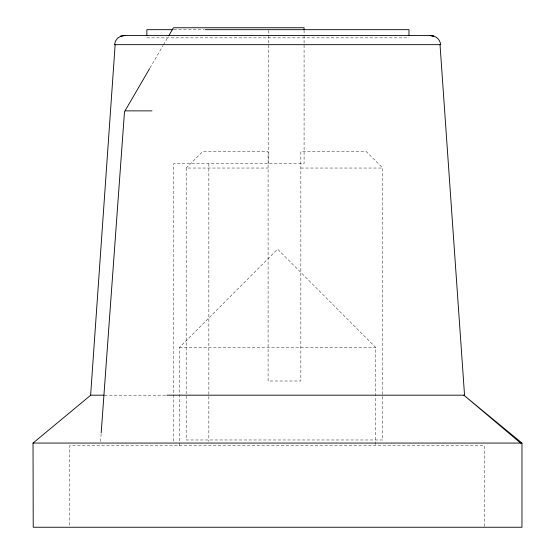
<?xml version="1.0" encoding="UTF-8"?>
<svg xmlns="http://www.w3.org/2000/svg" width="555" height="555" viewBox="0 0 555 555"><rect width="100%" height="100%" fill="white"/><g stroke="black" fill="none" stroke-linecap="round" stroke-linejoin="round"><path stroke-width="0.42" stroke-dasharray="2.77 2.08" d="M100.566 441.489L101.128 433.726M150.051 67.883L163.045 45.586M163.475 44.844L168.241 36.672M179.473 445.707L179.473 347.423L277.583 249.133L375.693 347.423L375.693 445.707M186.182 168.04L202.568 151.661L268.093 151.661L268.093 381.001L300.852 381.001L300.852 151.661L366.376 151.661L382.763 168.04L382.763 439.976L186.182 439.976L186.182 168.04L268.093 168.04M173.847 29.672L204.504 29.672M146.867 37.858L408.973 37.858M300.852 168.04L382.763 168.04M179.473 347.423L375.693 347.423M104.548 395.181L166.909 395.181M484.57 526.39L484.57 445.707L69.646 445.707L69.646 526.39M304.078 30.317L304.078 34.59M304.078 35.444L304.084 163.642L173.569 163.642L173.569 441.496M268.8 30.317L268.8 34.59M268.8 35.444L268.807 163.642M208.847 163.642L208.847 441.496"/><path stroke-width="0.83" d="M115.149 44.664L90.625 395.181L104.097 395.181M101.19 432.858L124.493 111.728L149.614 68.626M168.678 35.922L173.444 27.75L304.078 27.75L304.078 29.457M520.597 443.063L463.834 395.181L521.964 443.063L521.964 527.25L33.21 527.25L33.036 443.063L90.756 395.181M120.844 36.137L117.618 38.149L115.391 41.23L114.517 44.664L440.656 44.664C440.212 39.301 435.328 35.256 430 35.499L125.132 35.499L120.844 36.137L125.187 35.499M125.291 110.875L152.001 110.868M173.007 29.672L146.867 29.672L146.867 35.402M205.364 29.672L408.973 29.672L408.973 35.402M166.909 395.181L464.542 395.181L440.025 44.664M33.036 443.063L521.964 443.063M429.965 35.499L433.504 36.137L430 35.499"/></g></svg>
